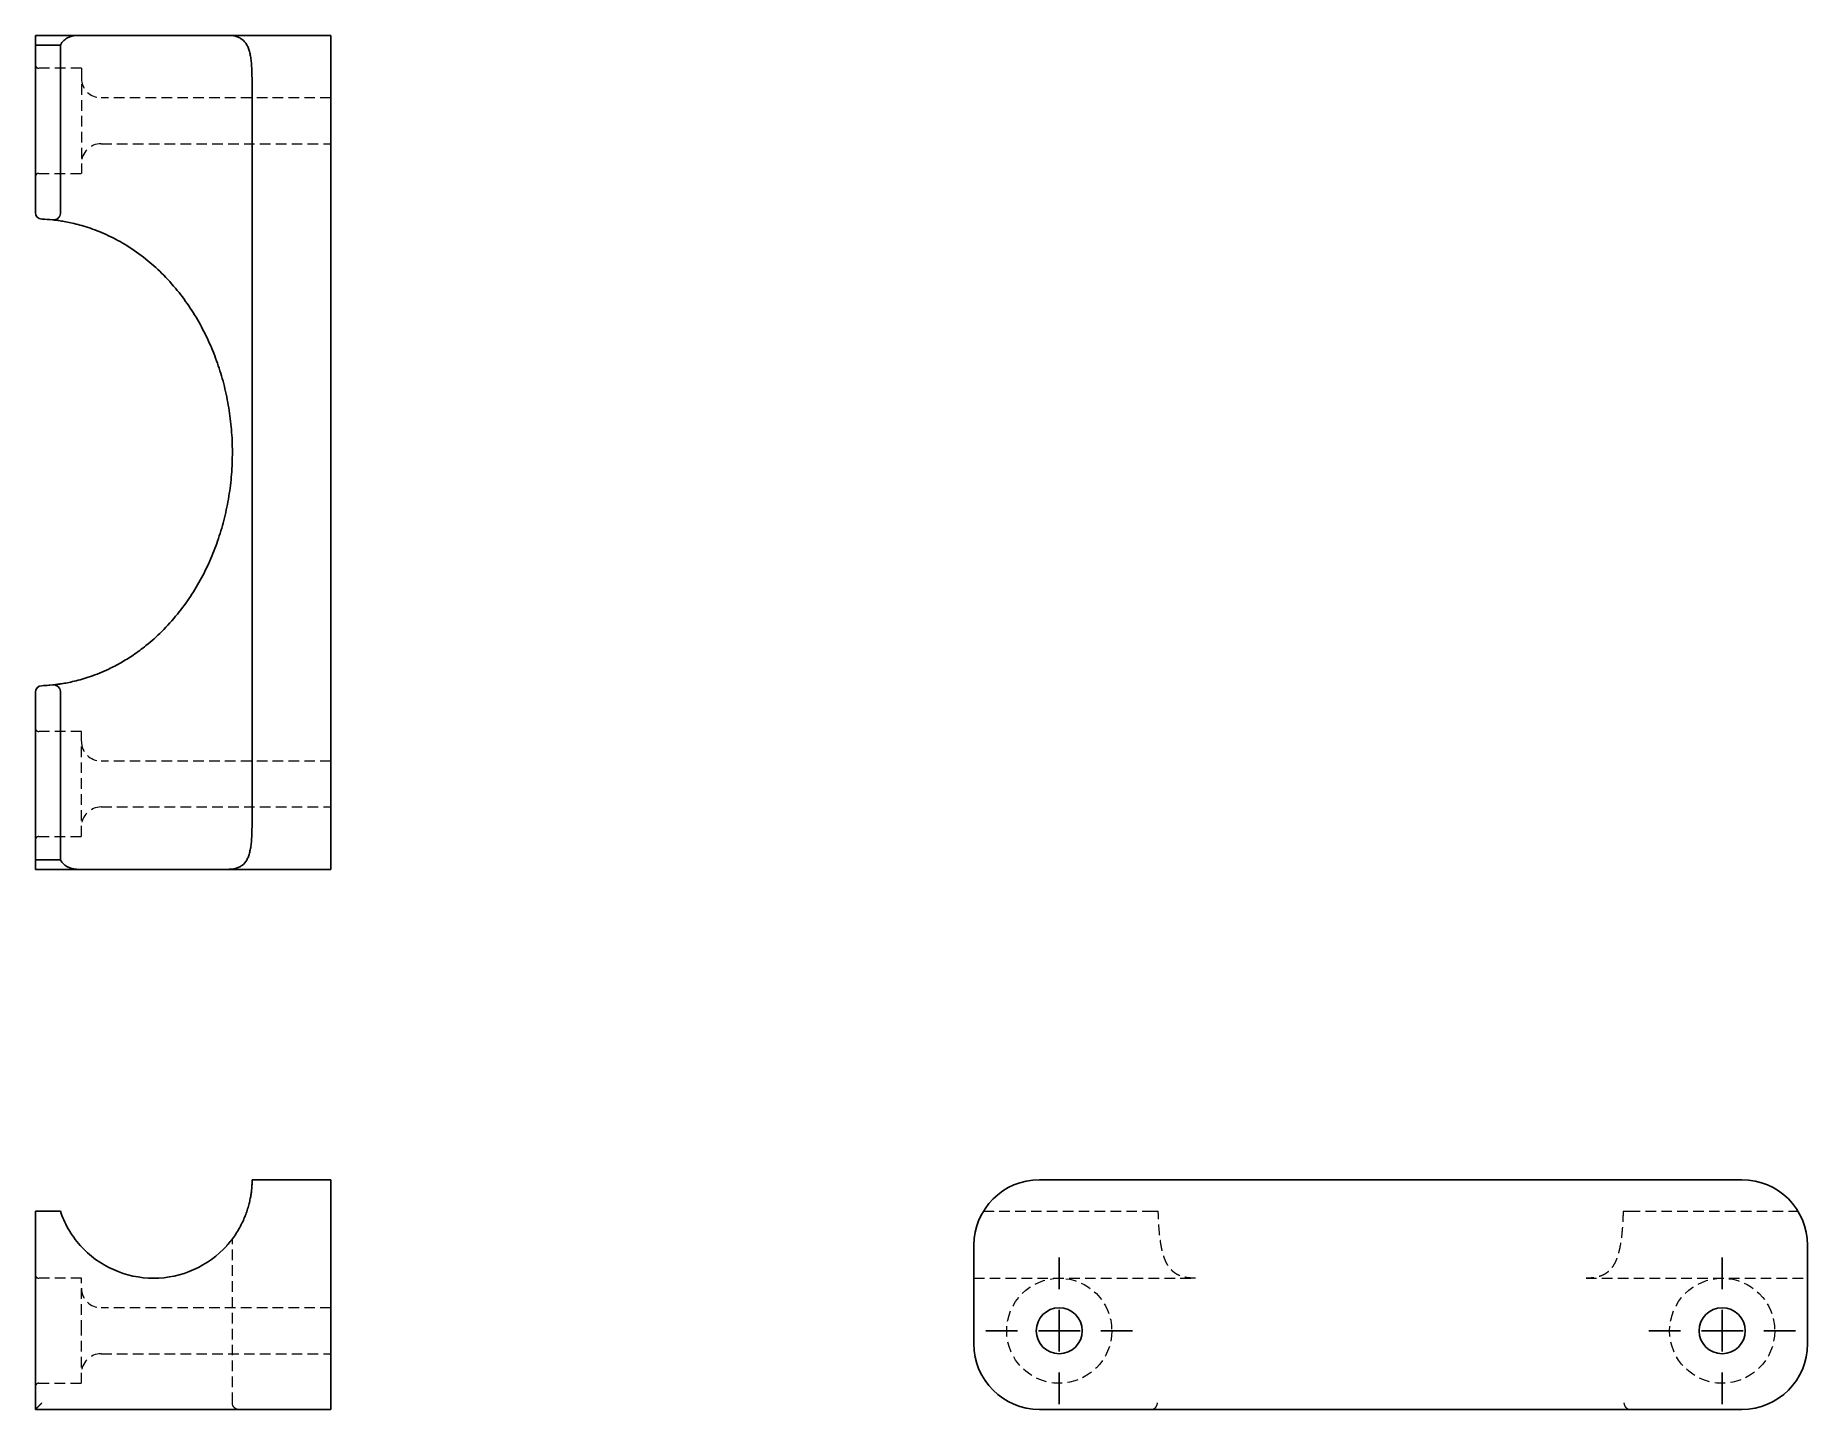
# Model space of a CAD drawing. Header units: millimetres. Extents: x 60 to 273, y 43 to 208.
import ezdxf

# ---------------------------------------------------------------- set-up
doc = ezdxf.new("R2010")
doc.units = ezdxf.units.MM
doc.linetypes.add('HIDDEN', pattern=[1.905, 1.27, -0.635])
doc.layers.add('10', color=7, linetype='Continuous')

# ---------------------------------------------------------------- blocks, each defined once
blk = doc.blocks.new('SW_CENTERMARKSYMBOL_0')
at = {"layer": '10', "color": 0}
for p, q in [((0, 5), (0, 8.8)), ((0, 0), (0, 2.5)), ((-5, 0), (-8.8, 0)), ((0, 0), (-2.5, 0)), ((0, 0), (0, -2.5)), ((0, 0), (2.5, 0)), ((5, 0), (8.8, 0)), ((0, -5), (0, -8.8))]:
    blk.add_line(p, q, dxfattribs=at)
blk = doc.blocks.new('SW_CENTERMARKSYMBOL_1')
at = {"layer": '10', "color": 0}
for p, q in [((0, 5), (0, 8.8)), ((0, 0), (0, 2.5)), ((-5, 0), (-8.8, 0)), ((0, 0), (-2.5, 0)), ((0, 0), (0, -2.5)), ((0, 0), (2.5, 0)), ((5, 0), (8.8, 0)), ((0, -5), (0, -8.8))]:
    blk.add_line(p, q, dxfattribs=at)

msp = doc.modelspace()

# ---------------------------------------------------------------- linework, layer by layer
at = {"color": 7, "linetype": 'Continuous', "lineweight": 25}
for p, q in [((60.44, 208), (65.81, 208)), ((60.44, 206.85), (60.44, 208)), ((60.44, 206.85), (63.43, 206.85)), ((60.44, 186.76), (60.44, 206.85)), ((63.43, 186.66), (63.43, 206.85)), ((65.81, 208), (83.42, 208)), ((83.42, 208), (95.88, 208)), ((95.88, 208), (95.88, 200.13)), ((86.43, 200.13), (86.43, 115.87)), ((95.88, 115.87), (95.88, 200.13)), ((60.44, 109.15), (60.44, 129.24)), ((63.43, 109.15), (63.43, 129.34)), ((95.88, 115.87), (95.88, 108)), ((63.43, 109.15), (60.44, 109.15)), ((60.44, 108), (60.44, 109.15)), ((65.81, 108), (60.44, 108)), ((65.81, 108), (83.42, 108)), ((95.88, 108), (83.42, 108)), ((86.43, 70.78), (95.88, 70.78)), ((95.88, 70.78), (95.88, 62.91)), ((180.87, 70.78), (265.13, 70.78)), ((63.43, 67), (60.44, 67)), ((60.44, 62.91), (60.44, 67)), ((60.44, 62.91), (60.44, 51.1)), ((65.75, 62.99), (65.88, 62.85)), ((83.37, 62.85), (83.47, 62.97)), ((95.88, 51.1), (95.88, 62.91)), ((173, 51.1), (173, 62.91)), ((273, 51.1), (273, 62.91)), ((60.44, 43.22), (60.44, 51.1)), ((95.88, 51.1), (95.88, 43.22)), ((95.88, 43.22), (60.44, 43.22)), ((180.87, 43.22), (265.13, 43.22))]:
    msp.add_line(p, q, dxfattribs=at)
at = {"color": 7, "linetype": 'HIDDEN', "lineweight": 18}
for p, q in [((65.96, 204.06), (60.84, 204.06)), ((65.96, 204.06), (65.96, 191.46)), ((95.88, 200.52), (68.32, 200.52)), ((68.32, 195.01), (95.88, 195.01)), ((60.84, 191.46), (65.96, 191.46)), ((61.2, 185.98), (62.69, 185.86)), ((62.69, 130.14), (61.2, 130.02)), ((65.96, 124.54), (60.84, 124.54)), ((65.96, 111.94), (65.96, 124.54)), ((95.88, 120.99), (68.32, 120.99)), ((68.32, 115.48), (95.88, 115.48)), ((60.84, 111.94), (65.96, 111.94)), ((174.15, 67), (194.34, 67)), ((251.66, 67), (271.85, 67)), ((84.07, 44.01), (84.07, 63.43)), ((65.96, 58.97), (60.84, 58.97)), ((65.96, 52.67), (65.96, 58.97)), ((173, 58.97), (199.57, 58.97)), ((246.43, 58.97), (273, 58.97)), ((95.88, 55.43), (68.32, 55.43)), ((65.96, 46.37), (65.96, 52.67)), ((68.32, 49.91), (95.88, 49.91)), ((60.84, 46.37), (65.96, 46.37))]:
    msp.add_line(p, q, dxfattribs=at)
for centre in [(183.24, 52.67), (262.76, 52.67)]:
    msp.add_circle(centre, 6.3, dxfattribs=at)
at = {"color": 7, "linetype": 'Continuous', "lineweight": 25}
for centre in [(183.24, 52.67), (262.76, 52.67)]:
    msp.add_circle(centre, 2.76, dxfattribs=at)
at = {"color": 7, "linetype": 'HIDDEN', "lineweight": 18}
for centre, radius, start, end in [((60.84, 204.46), 0.394, 180, 270), ((68.32, 202.88), 2.36, 180, 270), ((68.32, 192.65), 2.36, 90, 180), ((60.84, 191.07), 0.394, 90, 180), ((60.84, 124.93), 0.394, 180, 270), ((68.32, 123.35), 2.36, 180, 270), ((68.32, 113.12), 2.36, 90, 180), ((60.84, 111.54), 0.394, 90, 180), ((60.84, 59.36), 0.394, 180, 270), ((68.32, 57.79), 2.36, 180, 270), ((68.32, 47.55), 2.36, 90, 180), ((60.84, 45.98), 0.394, 90, 180), ((194.22, 44.01), 0.787, 270, 271.089), ((251.78, 44.01), 0.787, 268.911, 270)]:
    msp.add_arc(centre, radius, start, end, dxfattribs=at)
at = {"color": 7, "linetype": 'Continuous', "lineweight": 25}
for centre, radius, start, end in [((61.23, 186.76), 0.787, 180, 267.8227), ((61.23, 129.24), 0.787, 92.1773, 180), ((180.87, 62.91), 7.87, 90, 180), ((265.13, 62.91), 7.87, 0, 90), ((74.62, 70.78), 11.81, 221.8103, 318.1897), ((180.87, 51.1), 7.87, 180, 270), ((265.13, 51.1), 7.87, 270, 0)]:
    msp.add_arc(centre, radius, start, end, dxfattribs=at)
for points, knots in [([(65.81, 208), (65.26, 208), (64.78, 207.93), (64.17, 207.65), (63.99, 207.53), (63.68, 207.24), (63.54, 207.06), (63.43, 206.85)], [0, 0, 0, 0, 0.5, 0.5, 0.75, 0.75, 1, 1, 1, 1]), ([(86.43, 200.13), (86.43, 200.68), (86.43, 201.22), (86.43, 202.01), (86.42, 202.28), (86.42, 202.8), (86.42, 203.05), (86.4, 203.8), (86.38, 204.27), (86.32, 204.93), (86.29, 205.15), (86.23, 205.56), (86.19, 205.75), (86.11, 206.11), (86.06, 206.28), (85.94, 206.6), (85.87, 206.74), (85.64, 207.15), (85.45, 207.36), (85.11, 207.62), (84.98, 207.69), (84.71, 207.81), (84.57, 207.86), (84.12, 207.97), (83.79, 208), (83.42, 208)], [0, 0, 0, 0, 0.125, 0.125, 0.1875, 0.1875, 0.25, 0.25, 0.375, 0.375, 0.4375, 0.4375, 0.5, 0.5, 0.5625, 0.5625, 0.625, 0.625, 0.75, 0.75, 0.8125, 0.8125, 0.875, 0.875, 1, 1, 1, 1]), ([(62.52, 185.88), (62.63, 185.87), (62.74, 185.88), (62.96, 185.95), (63.06, 186), (63.23, 186.14), (63.3, 186.23), (63.4, 186.43), (63.43, 186.55), (63.43, 186.66)], [0, 0, 0, 0, 0.25, 0.25, 0.5, 0.5, 0.75, 0.75, 1, 1, 1, 1]), ([(62.52, 130.12), (62.55, 130.12), (62.62, 130.13), (62.73, 130.14), (62.85, 130.15), (62.97, 130.17), (63.11, 130.19), (63.25, 130.21), (63.41, 130.23), (63.73, 130.28), (64.26, 130.37), (65.09, 130.55), (66.02, 130.79), (67.03, 131.11), (68.11, 131.51), (69.34, 132.05), (70.71, 132.77), (72.22, 133.7), (73.89, 134.94), (75.7, 136.56), (77.49, 138.55), (79.07, 140.71), (80.4, 142.94), (81.33, 144.88), (81.98, 146.46), (82.55, 148.08), (83.15, 150.15), (83.68, 152.72), (84, 155.36), (84.1, 158.05), (83.99, 160.74), (83.66, 163.37), (83.14, 165.93), (82.53, 167.99), (81.95, 169.59), (81.31, 171.17), (80.38, 173.1), (79.05, 175.32), (77.47, 177.48), (75.68, 179.46), (73.64, 181.28), (71.48, 182.81), (69.56, 183.85), (68.1, 184.49), (67.02, 184.9), (66.01, 185.21), (65.08, 185.45), (64.26, 185.63), (63.66, 185.73), (63.25, 185.8), (62.97, 185.83), (62.72, 185.86), (62.59, 185.88), (62.52, 185.88)], [0, 0, 0, 0, 0.003918, 0.007838, 0.011764, 0.015698, 0.019644, 0.023605, 0.027586, 0.03159, 0.047124, 0.062859, 0.078464, 0.09428, 0.109822, 0.125671, 0.145625, 0.166391, 0.188389, 0.21801, 0.250942, 0.282049, 0.313339, 0.344581, 0.360144, 0.3757, 0.406882, 0.438226, 0.469411, 0.500755, 0.531826, 0.562837, 0.594108, 0.625186, 0.640671, 0.65615, 0.687184, 0.71847, 0.749634, 0.782515, 0.8121, 0.844466, 0.874552, 0.890378, 0.905901, 0.921654, 0.937201, 0.952936, 0.968473, 0.976441, 0.984333, 0.992177, 1, 1, 1, 1]), ([(63.43, 129.34), (63.43, 129.45), (63.4, 129.57), (63.3, 129.77), (63.23, 129.86), (63.06, 130), (62.96, 130.05), (62.74, 130.12), (62.63, 130.13), (62.52, 130.12)], [0, 0, 0, 0, 0.25, 0.25, 0.5, 0.5, 0.75, 0.75, 1, 1, 1, 1]), ([(83.42, 108), (83.79, 108), (84.12, 108.03), (84.57, 108.14), (84.71, 108.19), (84.98, 108.31), (85.1, 108.38), (85.45, 108.63), (85.63, 108.85), (85.86, 109.25), (85.93, 109.4), (86.05, 109.71), (86.1, 109.88), (86.19, 110.25), (86.23, 110.44), (86.29, 110.84), (86.32, 111.06), (86.38, 111.72), (86.4, 112.19), (86.42, 112.94), (86.42, 113.2), (86.42, 113.72), (86.43, 113.98), (86.43, 114.51), (86.43, 114.78), (86.43, 115.32), (86.43, 115.6), (86.43, 115.87)], [0, 0, 0, 0, 0.125, 0.125, 0.1875, 0.1875, 0.25, 0.25, 0.375, 0.375, 0.4375, 0.4375, 0.5, 0.5, 0.5625, 0.5625, 0.625, 0.625, 0.75, 0.75, 0.8125, 0.8125, 0.875, 0.875, 0.9375, 0.9375, 1, 1, 1, 1]), ([(63.43, 109.15), (63.66, 108.73), (63.97, 108.44), (64.78, 108.07), (65.26, 108), (65.81, 108)], [0, 0, 0, 0, 0.5, 0.5, 1, 1, 1, 1]), ([(83.42, 62.91), (83.79, 63.32), (84.12, 63.74), (84.57, 64.41), (84.71, 64.64), (84.98, 65.11), (85.1, 65.34), (85.45, 66.04), (85.63, 66.49), (85.86, 67.17), (85.93, 67.39), (86.05, 67.82), (86.1, 68.02), (86.19, 68.42), (86.23, 68.61), (86.29, 68.97), (86.32, 69.14), (86.38, 69.62), (86.4, 69.89), (86.42, 70.22), (86.42, 70.32), (86.42, 70.48), (86.43, 70.55), (86.43, 70.67), (86.43, 70.71), (86.43, 70.77), (86.43, 70.78), (86.43, 70.78)], [0, 0, 0, 0, 0.125, 0.125, 0.1875, 0.1875, 0.25, 0.25, 0.375, 0.375, 0.4375, 0.4375, 0.5, 0.5, 0.5625, 0.5625, 0.625, 0.625, 0.75, 0.75, 0.8125, 0.8125, 0.875, 0.875, 0.9375, 0.9375, 1, 1, 1, 1]), ([(63.43, 67), (63.66, 66.32), (63.97, 65.61), (64.78, 64.2), (65.26, 63.53), (65.81, 62.91)], [0, 0, 0, 0, 0.5, 0.5, 1, 1, 1, 1])]:
    msp.add_open_spline(points, degree=3, knots=knots, dxfattribs=at)
for points in [[(61.2, 185.98), (61.64, 185.96), (62.08, 185.93), (62.52, 185.88)], [(62.52, 130.12), (62.08, 130.07), (61.64, 130.04), (61.2, 130.02)]]:
    msp.add_open_spline(points, degree=3, dxfattribs=at)
at = {"color": 7, "linetype": 'HIDDEN', "lineweight": 18}
for points, knots in [([(194.34, 67), (194.43, 67), (194.59, 67), (194.82, 67), (194.99, 67), (195.09, 67), (195.1, 67), (195.1, 67)], [0, 0, 0, 0, 0.228874, 0.457623, 0.690249, 0.93384, 1, 1, 1, 1]), ([(199.57, 58.97), (199.33, 58.98), (198.84, 58.99), (198.2, 59.1), (197.65, 59.28), (197.28, 59.48), (197.04, 59.64), (196.85, 59.8), (196.67, 59.98), (196.45, 60.24), (196.17, 60.66), (195.91, 61.21), (195.68, 61.89), (195.5, 62.64), (195.35, 63.57), (195.23, 64.71), (195.15, 65.86), (195.13, 66.67), (195.12, 67)], [0, 0, 0, 0, 0.080275, 0.158736, 0.230704, 0.283418, 0.321877, 0.358325, 0.385617, 0.425708, 0.482625, 0.556615, 0.616134, 0.683771, 0.758993, 0.842765, 0.935614, 1, 1, 1, 1]), ([(250.88, 67), (250.87, 66.7), (250.85, 65.96), (250.78, 64.89), (250.68, 63.83), (250.55, 62.97), (250.4, 62.27), (250.23, 61.66), (250.06, 61.17), (249.88, 60.8), (249.73, 60.53), (249.56, 60.26), (249.34, 59.98), (249.07, 59.73), (248.8, 59.53), (248.55, 59.38), (248.3, 59.27), (248.01, 59.17), (247.62, 59.07), (247.09, 58.99), (246.66, 58.98), (246.43, 58.97)], [0, 0, 0, 0, 0.057951, 0.143519, 0.219619, 0.286726, 0.345521, 0.395624, 0.45432, 0.494162, 0.523313, 0.561207, 0.608822, 0.662107, 0.709085, 0.74904, 0.777712, 0.815772, 0.865601, 0.926901, 1, 1, 1, 1]), ([(250.9, 67), (250.9, 67), (250.9, 67), (251.01, 67), (251.19, 67), (251.43, 67), (251.59, 67), (251.66, 67)], [0, 0, 0, 0, 0.055209, 0.315165, 0.569408, 0.811014, 1, 1, 1, 1]), ([(83.82, 63.38), (83.87, 63.44), (84.03, 63.64), (84.17, 63.83), (84.24, 63.93), (84.17, 63.84), (84.02, 63.63), (83.85, 63.42), (83.78, 63.34)], [0, 0, 0, 0, 0.095274, 0.289573, 0.484918, 0.681727, 0.877107, 1, 1, 1, 1]), ([(83.47, 62.97), (83.54, 63.05), (83.64, 63.15), (83.7, 63.23), (83.71, 63.25)], [0, 0, 0, 0, 0.735852, 1, 1, 1, 1]), ([(84.07, 63.44), (84.07, 63.44), (84.07, 63.45), (84.07, 63.46), (84.07, 63.49), (84.07, 63.54), (84.08, 63.59), (84.09, 63.64), (84.09, 63.68), (84.06, 63.67), (83.98, 63.58), (83.87, 63.44), (83.82, 63.37)], [0, 0, 0, 0, 0.001785, 0.003704, 0.008345, 0.022369, 0.07305, 0.155584, 0.270412, 0.474028, 0.73591, 1, 1, 1, 1]), ([(60.44, 43.22), (60.44, 43.22), (60.45, 43.23), (60.46, 43.24), (60.47, 43.25), (60.49, 43.28), (60.53, 43.32), (60.6, 43.39), (60.7, 43.5), (60.82, 43.62), (60.94, 43.74), (61.05, 43.86), (61.14, 43.94), (61.18, 43.99), (61.2, 44.01)], [0, 0, 0, 0, 0.0475143, 0.0961828, 0.1461674, 0.1975891, 0.2505395, 0.3667942, 0.5005924, 0.610063, 0.7496109, 0.8749126, 0.9375641, 1, 1, 1, 1]), ([(84.85, 43.22), (84.75, 43.23), (84.6, 43.25), (84.42, 43.35), (84.29, 43.45), (84.19, 43.57), (84.09, 43.76), (84.08, 43.91), (84.07, 44.01)], [0, 0, 0, 0, 0.239478, 0.368377, 0.500005, 0.631633, 0.760529, 1, 1, 1, 1]), ([(194.24, 43.22), (194.26, 43.22), (194.31, 43.23), (194.38, 43.24), (194.45, 43.25), (194.52, 43.28), (194.61, 43.32), (194.72, 43.39), (194.82, 43.5), (194.91, 43.62), (194.97, 43.74), (195, 43.86), (195.02, 43.94), (195.02, 43.99), (195.02, 44.01)], [0, 0, 0, 0, 0.0475143, 0.0961828, 0.1461674, 0.1975891, 0.2505395, 0.3667942, 0.5005924, 0.610063, 0.7496109, 0.8749126, 0.9375641, 1, 1, 1, 1]), ([(250.98, 44.01), (250.98, 43.99), (250.98, 43.95), (251, 43.86), (251.03, 43.74), (251.09, 43.62), (251.17, 43.5), (251.28, 43.39), (251.41, 43.31), (251.53, 43.26), (251.65, 43.23), (251.73, 43.22), (251.76, 43.22)], [0, 0, 0, 0, 0.05714, 0.125224, 0.250462, 0.386444, 0.499553, 0.633362, 0.749667, 0.836991, 0.920245, 1, 1, 1, 1])]:
    msp.add_open_spline(points, degree=3, knots=knots, dxfattribs=at)

# ---------------------------------------------------------------- block references
at = {"layer": '10'}
for name, p in [('SW_CENTERMARKSYMBOL_0', (183.24, 52.67)), ('SW_CENTERMARKSYMBOL_1', (262.76, 52.67))]:
    msp.add_blockref(name, p, dxfattribs=at)

doc.saveas('drawing.dxf')
